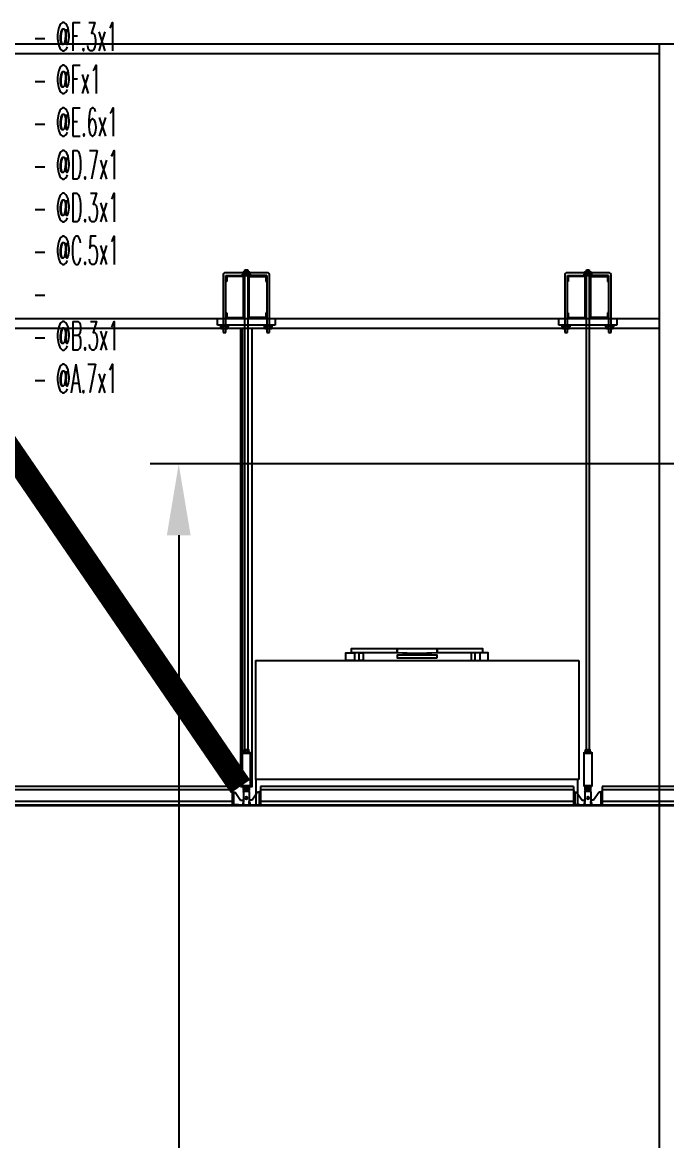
# Model space of a CAD drawing. Header units: millimetres. Extents: x -32710 to 654186, y -254124 to 420220.
# Drawn here: x 245013 to 247277, y 389875 to 393800 of the extents above; entities that cross this region are included whole.
import ezdxf
from ezdxf.enums import TextEntityAlignment as Align
from ezdxf.xclip import XClip

# ---------------------------------------------------------------- set-up
doc = ezdxf.new("R2010")
doc.units = ezdxf.units.MM
doc.header["$LTSCALE"] = 1000
doc.linetypes.add('YFSHI-02(E-LINE)$0$HIDDEN', pattern=[0.3, 0.2, -0.1])
for name, color, linetype in [('DSMK', 10, 'Continuous'), ('FFU', 145, 'Continuous'), ('M-TXT', 3, 'Continuous'), ('TPH12-SEC-@E$0$KABE1', 252, 'Continuous'), ('TPH12-SEC-@E$0$STEEL3', 252, 'Continuous'), ('YFSHI-02(E-LINE)$0$SH-LINE-10', 10, 'Continuous'), ('YFSHI-02(E-LINE)$0$SH-LINE-130', 130, 'Continuous'), ('YFSHI-02(E-LINE)$0$SH-LINE-82', 82, 'Continuous')]:
    doc.layers.add(name, color=color, linetype=linetype)
doc.styles.add('aa-txt', font='simplex.shx', dxfattribs={"width": 0.7, "bigfont": 'chineset.shx'})
doc.dimstyles.new('adim-1500', dxfattribs={"dimscale": 1000, "dimtxt": 0.375, "dimasz": 0.25, "dimexe": 0.1, "dimexo": 0.5, "dimgap": 0.15, "dimtad": 0, "dimdec": 4, "dimtxsty": 'aa-txt', "dimcen": 3.75, "dimclrd": 3, "dimclre": 3, "dimclrt": 256, "dimadec": 0, "dimazin": 0, "dimtfac": 1, "dimtdec": 4, "dimtmove": 0, "dimatfit": 3, "dimfxl": 0.1, "dimarcsym": 0})

# ---------------------------------------------------------------- blocks, each defined once
blk = doc.blocks.new('TPH12-SEC-@E')
at = {"layer": 'TPH12-SEC-@E$0$KABE1'}
blk.add_line((47000, 393725), (273000, 393725), dxfattribs=at)
at = {"layer": 'TPH12-SEC-@E$0$STEEL3'}
blk.add_line((247250, 393725), (247250, 385050), dxfattribs=at)
at = {"layer": 'TPH12-SEC-@E$0$STEEL3', "linetype": 'Continuous'}
for p, q in [((247250, 393689), (239550, 393689)), ((239550, 392761), (247250, 392761)), ((247250, 392725), (239550, 392725))]:
    blk.add_line(p, q, dxfattribs=at)
blk = doc.blocks.new('YFSHI-02(E-LINE)$0$CEILING-A')
for p, q in [((-110, 6.8), (-110, 0)), ((-110, 6.8), (0, 6.8)), ((-110, 5.57), (0, 5.57)), ((0, 6.8), (0, 0)), ((-110, 1.52), (0, 1.52)), ((-110, 0.28), (0, 0.28)), ((-110, 0), (0, 0))]:
    blk.add_line(p, q)
blk = doc.blocks.new('YFSHI-02(E-LINE)$0$1')
for p, q in [((0.45, 5.1), (0, 5.1)), ((0, 5.1), (0, 0)), ((0.45, 4.8), (0.45, 5.1)), ((0.45, 4.8), (1.05, 4.8)), ((0.45, 4.8), (0.45, 0.28)), ((1.05, 4.8), (3, 2.05)), ((3.95, 4.8), (3.95, 2.05)), ((4.25, 5.1), (5.75, 5.1)), ((6.05, 4.8), (6.05, 2.05)), ((8.95, 4.8), (7, 2.05)), ((9.55, 4.8), (8.95, 4.8)), ((9.55, 4.8), (9.55, 5.1)), ((9.55, 5.1), (10, 5.1)), ((9.55, 4.8), (9.55, 0.33)), ((10, 5.1), (10, 0)), ((9.4, 0.33), (0, 0.33)), ((0, 0.25), (5.68, 0.25)), ((0, 0), (10, 0)), ((2.2, 0), (5, 0)), ((3, 2.05), (3.95, 2.05)), ((3.95, 1.55), (3.75, 0.88)), ((3.75, 0.88), (3.95, 0.88)), ((3.75, 0.88), (3.75, 0.25)), ((3.95, 2.05), (3.95, 1.55)), ((3.95, 0.88), (3.95, 1.55)), ((3.95, 0.88), (3.95, 0.45)), ((10, 0.25), (4.32, 0.25)), ((7, 2.05), (6.05, 2.05)), ((6.05, 2.05), (6.05, 1.55)), ((6.05, 1.55), (6.25, 0.88)), ((6.05, 0.88), (6.05, 1.55)), ((6.25, 0.88), (6.05, 0.88)), ((6.05, 0.88), (6.05, 0.45)), ((6.25, 0.88), (6.25, 0.25)), ((7.8, 0.33), (10, 0.33))]:
    blk.add_line(p, q)
blk.add_lwpolyline([(4.3, 5.1), (4.3, 5.4, 0.414214), (4.2, 5.5), (3.96, 5.5, -0.414214), (3.94, 5.52), (3.94, 6.76, -0.414214), (3.98, 6.8), (4.46, 6.8, -0.414214), (4.5, 6.76), (4.5, 6.42, -0.414214), (4.48, 6.4), (4.18, 6.4, 0.414214), (4.16, 6.38), (4.16, 5.8, 0.414214), (4.26, 5.7), (5.74, 5.7, 0.414214), (5.84, 5.8), (5.84, 6.38, 0.414214), (5.82, 6.4), (5.52, 6.4, -0.414214), (5.5, 6.42), (5.5, 6.76, -0.414214), (5.54, 6.8), (6.02, 6.8, -0.414214), (6.06, 6.76), (6.06, 5.52, -0.414214), (6.04, 5.5), (5.8, 5.5, 0.414214), (5.7, 5.4), (5.7, 5.1)], format="xyb")
blk.add_lwpolyline([(4.52, 5.5, 0.414214), (4.42, 5.4), (4.42, 5.2, 0.414214), (4.52, 5.1), (5.48, 5.1, 0.414214), (5.58, 5.2), (5.58, 5.4, 0.414214), (5.48, 5.5)], format="xyb", close=True)
blk.add_circle((5, 2.8), 0.41)
for centre, radius, start, end in [((4.25, 4.8), 0.3, 90, 180), ((5.75, 4.8), 0.3, 0, 90), ((3.75, 0.45), 0.2, 270, 0), ((6.25, 0.45), 0.2, 180, 270)]:
    blk.add_arc(centre, radius, start, end)
blk = doc.blocks.new('YFSHI-02(E-LINE)')
at = {"layer": 'YFSHI-02(E-LINE)$0$SH-LINE-10'}
for p, q in [((245718.5, 392915.5), (245718.5, 392711.3)), ((245718.5, 392915.5), (245718.5, 392711.3)), ((245876.5, 392920.5), (245723.5, 392920.5)), ((245876.5, 392920.5), (245723.5, 392920.5)), ((245728, 392711.3), (245728, 392911)), ((245728, 392911), (245872, 392911)), ((245728, 392711.3), (245728, 392911)), ((245728, 392911), (245872, 392911)), ((245816.5, 392913.1), (245783.5, 392913.1)), ((245783.5, 392911), (245783.5, 392913.1)), ((245816.5, 392913.1), (245783.5, 392913.1)), ((245783.5, 392911), (245783.5, 392913.1)), ((245816.5, 392911), (245783.5, 392911)), ((245816.5, 392911), (245783.5, 392911)), ((245787.3, 392921.8), (245787.3, 392914.3)), ((245787.3, 392921.8), (245787.3, 392914.3)), ((245787.3, 392921.8), (245787.3, 392914.3)), ((245787.3, 392921.8), (245787.3, 392914.3)), ((245811.7, 392923), (245788.3, 392923)), ((245811.7, 392923), (245788.3, 392923)), ((245811.7, 392923), (245788.3, 392923)), ((245811.7, 392923), (245788.3, 392923)), ((245790.7, 392922.7), (245788.3, 392922.7)), ((245790.7, 392922.7), (245788.3, 392922.7)), ((245790.7, 392922.7), (245788.3, 392922.7)), ((245790.7, 392922.7), (245788.3, 392922.7)), ((245790.7, 392913.4), (245788.3, 392913.4)), ((245790.7, 392913.4), (245788.3, 392913.4)), ((245790.7, 392913.4), (245788.3, 392913.4)), ((245790.7, 392913.4), (245788.3, 392913.4)), ((245811.7, 392913.1), (245788.3, 392913.1)), ((245811.7, 392913.1), (245788.3, 392913.1)), ((245793.2, 392921.8), (245793.2, 392914.3)), ((245793.2, 392921.8), (245793.2, 392914.3)), ((245793.2, 392921.8), (245793.2, 392914.3)), ((245793.2, 392921.8), (245793.2, 392914.3)), ((245795.2, 391247), (245795.2, 392931)), ((245795.2, 392931), (245804.8, 392931)), ((245795.2, 391247), (245795.2, 392931)), ((245795.2, 392931), (245804.8, 392931)), ((245803.5, 392922.7), (245796.5, 392922.7)), ((245803.5, 392922.7), (245796.5, 392922.7)), ((245803.5, 392922.7), (245796.5, 392922.7)), ((245803.5, 392922.7), (245796.5, 392922.7)), ((245803.5, 392913.4), (245796.5, 392913.4)), ((245803.5, 392913.4), (245796.5, 392913.4)), ((245803.5, 392913.4), (245796.5, 392913.4)), ((245803.5, 392913.4), (245796.5, 392913.4)), ((245804.8, 392931), (245804.8, 391247)), ((245804.8, 392931), (245804.8, 391247)), ((245806.8, 392921.8), (245806.8, 392914.3)), ((245806.8, 392921.8), (245806.8, 392914.3)), ((245806.8, 392921.8), (245806.8, 392914.3)), ((245806.8, 392921.8), (245806.8, 392914.3)), ((245809.3, 392922.7), (245811.7, 392922.7)), ((245809.3, 392922.7), (245811.7, 392922.7)), ((245809.3, 392922.7), (245811.7, 392922.7)), ((245809.3, 392922.7), (245811.7, 392922.7)), ((245809.3, 392913.4), (245811.7, 392913.4)), ((245809.3, 392913.4), (245811.7, 392913.4)), ((245809.3, 392913.4), (245811.7, 392913.4)), ((245809.3, 392913.4), (245811.7, 392913.4)), ((245812.7, 392921.8), (245812.7, 392914.3)), ((245812.7, 392921.8), (245812.7, 392914.3)), ((245812.7, 392921.8), (245812.7, 392914.3)), ((245812.7, 392921.8), (245812.7, 392914.3)), ((245816.5, 392911), (245816.5, 392913.1)), ((245816.5, 392911), (245816.5, 392913.1)), ((245872, 392911), (245872, 392711.3)), ((245872, 392911), (245872, 392711.3)), ((245881.5, 392737.3), (245881.5, 392915.5)), ((245881.5, 392737.3), (245881.5, 392915.5)), ((246918.5, 392915.5), (246918.5, 392711.3)), ((247076.5, 392920.5), (246923.5, 392920.5)), ((246928, 392711.3), (246928, 392911)), ((246928, 392911), (247072, 392911)), ((247016.5, 392913.1), (246983.5, 392913.1)), ((246983.5, 392911), (246983.5, 392913.1)), ((247016.5, 392911), (246983.5, 392911)), ((246987.3, 392921.8), (246987.3, 392914.3)), ((246987.3, 392921.8), (246987.3, 392914.3)), ((247011.7, 392923), (246988.3, 392923)), ((247011.7, 392923), (246988.3, 392923)), ((246990.7, 392922.7), (246988.3, 392922.7)), ((246990.7, 392922.7), (246988.3, 392922.7)), ((246990.7, 392913.4), (246988.3, 392913.4)), ((246990.7, 392913.4), (246988.3, 392913.4)), ((247011.7, 392913.1), (246988.3, 392913.1)), ((246993.2, 392921.8), (246993.2, 392914.3)), ((246993.2, 392921.8), (246993.2, 392914.3)), ((246995.2, 391247), (246995.2, 392931)), ((246995.2, 392931), (247004.8, 392931)), ((247003.5, 392922.7), (246996.5, 392922.7)), ((247003.5, 392922.7), (246996.5, 392922.7)), ((247003.5, 392913.4), (246996.5, 392913.4)), ((247003.5, 392913.4), (246996.5, 392913.4)), ((247004.8, 392931), (247004.8, 391247)), ((247006.8, 392921.8), (247006.8, 392914.3)), ((247006.8, 392921.8), (247006.8, 392914.3)), ((247009.3, 392922.7), (247011.7, 392922.7)), ((247009.3, 392922.7), (247011.7, 392922.7)), ((247009.3, 392913.4), (247011.7, 392913.4)), ((247009.3, 392913.4), (247011.7, 392913.4)), ((247012.7, 392921.8), (247012.7, 392914.3)), ((247012.7, 392921.8), (247012.7, 392914.3)), ((247016.5, 392911), (247016.5, 392913.1)), ((247072, 392911), (247072, 392711.3)), ((247081.5, 392737.3), (247081.5, 392915.5)), ((245698.2, 392761), (245901.8, 392761)), ((245698.2, 392737.3), (245698.2, 392761)), ((245698.2, 392761), (245901.8, 392761)), ((245698.2, 392737.3), (245698.2, 392761)), ((245901.8, 392737.3), (245698.2, 392737.3)), ((245901.8, 392737.3), (245698.2, 392737.3)), ((245706.7, 392737.3), (245739.8, 392737.3)), ((245706.7, 392737.3), (245706.7, 392735.2)), ((245706.7, 392737.3), (245739.8, 392737.3)), ((245706.7, 392737.3), (245706.7, 392735.2)), ((245739.8, 392737.3), (245739.8, 392735.2)), ((245739.8, 392737.3), (245739.8, 392735.2)), ((245860.2, 392737.3), (245893.3, 392737.3)), ((245860.2, 392737.3), (245860.2, 392735.2)), ((245860.2, 392737.3), (245893.3, 392737.3)), ((245860.2, 392737.3), (245860.2, 392735.2)), ((245881.5, 392711.3), (245881.5, 392737.3)), ((245881.5, 392711.3), (245881.5, 392737.3)), ((245893.3, 392737.3), (245893.3, 392735.2)), ((245893.3, 392737.3), (245893.3, 392735.2)), ((245901.8, 392761), (245901.8, 392737.3)), ((245901.8, 392761), (245901.8, 392737.3)), ((246898.2, 392761), (247101.8, 392761)), ((246898.2, 392737.3), (246898.2, 392761)), ((247101.8, 392737.3), (246898.2, 392737.3)), ((246906.7, 392737.3), (246939.8, 392737.3)), ((246906.7, 392737.3), (246906.7, 392735.2)), ((246939.8, 392737.3), (246939.8, 392735.2)), ((247060.2, 392737.3), (247093.3, 392737.3)), ((247060.2, 392737.3), (247060.2, 392735.2)), ((247081.5, 392711.3), (247081.5, 392737.3)), ((247093.3, 392737.3), (247093.3, 392735.2)), ((247101.8, 392761), (247101.8, 392737.3)), ((245706.7, 392735.2), (245739.8, 392735.2)), ((245706.7, 392735.2), (245739.8, 392735.2)), ((245710.6, 392726.5), (245710.6, 392734)), ((245710.6, 392726.5), (245710.6, 392734)), ((245710.6, 392726.5), (245710.6, 392734)), ((245710.6, 392726.5), (245710.6, 392734)), ((245711.5, 392735.2), (245735, 392735.2)), ((245711.5, 392735.2), (245735, 392735.2)), ((245711.5, 392725.3), (245735, 392725.3)), ((245711.5, 392725.3), (245735, 392725.3)), ((245711.5, 392725.3), (245735, 392725.3)), ((245711.5, 392725.3), (245735, 392725.3)), ((245714, 392734.9), (245711.6, 392734.9)), ((245714, 392734.9), (245711.6, 392734.9)), ((245714, 392734.9), (245711.6, 392734.9)), ((245714, 392734.9), (245711.6, 392734.9)), ((245714, 392725.7), (245711.6, 392725.7)), ((245714, 392725.7), (245711.6, 392725.7)), ((245714, 392725.7), (245711.6, 392725.7)), ((245714, 392725.7), (245711.6, 392725.7)), ((245716.4, 392726.5), (245716.4, 392734)), ((245716.4, 392726.5), (245716.4, 392734)), ((245716.4, 392726.5), (245716.4, 392734)), ((245716.4, 392726.5), (245716.4, 392734)), ((245718.5, 392711.3), (245728, 392711.3)), ((245718.5, 392711.3), (245728, 392711.3)), ((245719.7, 392734.9), (245726.8, 392734.9)), ((245719.7, 392734.9), (245726.8, 392734.9)), ((245719.7, 392734.9), (245726.8, 392734.9)), ((245719.7, 392734.9), (245726.8, 392734.9)), ((245719.7, 392725.7), (245726.8, 392725.7)), ((245719.7, 392725.7), (245726.8, 392725.7)), ((245719.7, 392725.7), (245726.8, 392725.7)), ((245719.7, 392725.7), (245726.8, 392725.7)), ((245730, 392726.5), (245730, 392734)), ((245730, 392726.5), (245730, 392734)), ((245730, 392726.5), (245730, 392734)), ((245730, 392726.5), (245730, 392734)), ((245732.5, 392734.9), (245734.9, 392734.9)), ((245732.5, 392734.9), (245734.9, 392734.9)), ((245732.5, 392734.9), (245734.9, 392734.9)), ((245732.5, 392734.9), (245734.9, 392734.9)), ((245732.5, 392725.7), (245734.9, 392725.7)), ((245732.5, 392725.7), (245734.9, 392725.7)), ((245732.5, 392725.7), (245734.9, 392725.7)), ((245732.5, 392725.7), (245734.9, 392725.7)), ((245735.9, 392726.5), (245735.9, 392734)), ((245735.9, 392726.5), (245735.9, 392734)), ((245735.9, 392726.5), (245735.9, 392734)), ((245735.9, 392726.5), (245735.9, 392734)), ((245860.2, 392735.2), (245893.3, 392735.2)), ((245860.2, 392735.2), (245893.3, 392735.2)), ((245864.1, 392726.5), (245864.1, 392734)), ((245864.1, 392726.5), (245864.1, 392734)), ((245864.1, 392726.5), (245864.1, 392734)), ((245864.1, 392726.5), (245864.1, 392734)), ((245865, 392735.2), (245888.5, 392735.2)), ((245865, 392735.2), (245888.5, 392735.2)), ((245865, 392725.3), (245888.5, 392725.3)), ((245865, 392725.3), (245888.5, 392725.3)), ((245865, 392725.3), (245888.5, 392725.3)), ((245865, 392725.3), (245888.5, 392725.3)), ((245867.5, 392734.9), (245865.1, 392734.9)), ((245867.5, 392734.9), (245865.1, 392734.9)), ((245867.5, 392734.9), (245865.1, 392734.9)), ((245867.5, 392734.9), (245865.1, 392734.9)), ((245867.5, 392725.7), (245865.1, 392725.7)), ((245867.5, 392725.7), (245865.1, 392725.7)), ((245867.5, 392725.7), (245865.1, 392725.7)), ((245867.5, 392725.7), (245865.1, 392725.7)), ((245870, 392726.5), (245870, 392734)), ((245870, 392726.5), (245870, 392734)), ((245870, 392726.5), (245870, 392734)), ((245870, 392726.5), (245870, 392734)), ((245872, 392711.3), (245881.5, 392711.3)), ((245872, 392711.3), (245881.5, 392711.3)), ((245873.2, 392734.9), (245880.3, 392734.9)), ((245873.2, 392734.9), (245880.3, 392734.9)), ((245873.2, 392734.9), (245880.3, 392734.9)), ((245873.2, 392734.9), (245880.3, 392734.9)), ((245873.2, 392725.7), (245880.3, 392725.7)), ((245873.2, 392725.7), (245880.3, 392725.7)), ((245873.2, 392725.7), (245880.3, 392725.7)), ((245873.2, 392725.7), (245880.3, 392725.7)), ((245883.6, 392726.5), (245883.6, 392734)), ((245883.6, 392726.5), (245883.6, 392734)), ((245883.6, 392726.5), (245883.6, 392734)), ((245883.6, 392726.5), (245883.6, 392734)), ((245886, 392734.9), (245888.4, 392734.9)), ((245886, 392734.9), (245888.4, 392734.9)), ((245886, 392734.9), (245888.4, 392734.9)), ((245886, 392734.9), (245888.4, 392734.9)), ((245886, 392725.7), (245888.4, 392725.7)), ((245886, 392725.7), (245888.4, 392725.7)), ((245886, 392725.7), (245888.4, 392725.7)), ((245886, 392725.7), (245888.4, 392725.7)), ((245889.4, 392726.5), (245889.4, 392734)), ((245889.4, 392726.5), (245889.4, 392734)), ((245889.4, 392726.5), (245889.4, 392734)), ((245889.4, 392726.5), (245889.4, 392734)), ((246906.7, 392735.2), (246939.8, 392735.2)), ((246910.6, 392726.5), (246910.6, 392734)), ((246910.6, 392726.5), (246910.6, 392734)), ((246911.5, 392735.2), (246935, 392735.2)), ((246911.5, 392725.3), (246935, 392725.3)), ((246911.5, 392725.3), (246935, 392725.3)), ((246914, 392734.9), (246911.6, 392734.9)), ((246914, 392734.9), (246911.6, 392734.9)), ((246914, 392725.7), (246911.6, 392725.7)), ((246914, 392725.7), (246911.6, 392725.7)), ((246916.4, 392726.5), (246916.4, 392734)), ((246916.4, 392726.5), (246916.4, 392734)), ((246918.5, 392711.3), (246928, 392711.3)), ((246919.7, 392734.9), (246926.8, 392734.9)), ((246919.7, 392734.9), (246926.8, 392734.9)), ((246919.7, 392725.7), (246926.8, 392725.7)), ((246919.7, 392725.7), (246926.8, 392725.7)), ((246930, 392726.5), (246930, 392734)), ((246930, 392726.5), (246930, 392734)), ((246932.5, 392734.9), (246934.9, 392734.9)), ((246932.5, 392734.9), (246934.9, 392734.9)), ((246932.5, 392725.7), (246934.9, 392725.7)), ((246932.5, 392725.7), (246934.9, 392725.7)), ((246935.9, 392726.5), (246935.9, 392734)), ((246935.9, 392726.5), (246935.9, 392734)), ((247060.2, 392735.2), (247093.3, 392735.2)), ((247064.1, 392726.5), (247064.1, 392734)), ((247064.1, 392726.5), (247064.1, 392734)), ((247065, 392735.2), (247088.5, 392735.2)), ((247065, 392725.3), (247088.5, 392725.3)), ((247065, 392725.3), (247088.5, 392725.3)), ((247067.5, 392734.9), (247065.1, 392734.9)), ((247067.5, 392734.9), (247065.1, 392734.9)), ((247067.5, 392725.7), (247065.1, 392725.7)), ((247067.5, 392725.7), (247065.1, 392725.7)), ((247070, 392726.5), (247070, 392734)), ((247070, 392726.5), (247070, 392734)), ((247072, 392711.3), (247081.5, 392711.3)), ((247073.2, 392734.9), (247080.3, 392734.9)), ((247073.2, 392734.9), (247080.3, 392734.9)), ((247073.2, 392725.7), (247080.3, 392725.7)), ((247073.2, 392725.7), (247080.3, 392725.7)), ((247083.6, 392726.5), (247083.6, 392734)), ((247083.6, 392726.5), (247083.6, 392734)), ((247086, 392734.9), (247088.4, 392734.9)), ((247086, 392734.9), (247088.4, 392734.9)), ((247086, 392725.7), (247088.4, 392725.7)), ((247086, 392725.7), (247088.4, 392725.7)), ((247089.4, 392726.5), (247089.4, 392734)), ((247089.4, 392726.5), (247089.4, 392734)), ((245791.5, 391239.3), (245791.5, 391246.1)), ((245791.5, 391239.3), (245791.5, 391246.1)), ((245791.5, 391239.3), (245791.5, 391246.1)), ((245791.5, 391239.3), (245791.5, 391246.1)), ((245792.1, 391247), (245807.9, 391247)), ((245792.1, 391247), (245807.9, 391247)), ((245792.1, 391247), (245807.9, 391247)), ((245792.1, 391247), (245807.9, 391247)), ((245794.5, 391246.7), (245792.2, 391246.7)), ((245794.5, 391246.7), (245792.2, 391246.7)), ((245794.5, 391246.7), (245792.2, 391246.7)), ((245794.5, 391246.7), (245792.2, 391246.7)), ((245804.8, 391247), (245795.2, 391247)), ((245804.8, 391247), (245795.2, 391247)), ((245796.2, 391239.3), (245796.2, 391246.1)), ((245796.2, 391239.3), (245796.2, 391246.1)), ((245796.2, 391239.3), (245796.2, 391246.1)), ((245796.2, 391239.3), (245796.2, 391246.1)), ((245798.5, 391246.7), (245801.5, 391246.7)), ((245798.5, 391246.7), (245801.5, 391246.7)), ((245803.8, 391239.3), (245803.8, 391246.1)), ((245803.8, 391239.3), (245803.8, 391246.1)), ((245803.8, 391239.3), (245803.8, 391246.1)), ((245803.8, 391239.3), (245803.8, 391246.1)), ((245805.5, 391246.7), (245807.8, 391246.7)), ((245805.5, 391246.7), (245807.8, 391246.7)), ((245805.5, 391246.7), (245807.8, 391246.7)), ((245805.5, 391246.7), (245807.8, 391246.7)), ((245808.5, 391239.3), (245808.5, 391246.1)), ((245808.5, 391239.3), (245808.5, 391246.1)), ((245808.5, 391239.3), (245808.5, 391246.1)), ((245808.5, 391239.3), (245808.5, 391246.1)), ((246991.5, 391239.3), (246991.5, 391246.1)), ((246991.5, 391239.3), (246991.5, 391246.1)), ((246992.1, 391247), (247007.9, 391247)), ((246992.1, 391247), (247007.9, 391247)), ((246994.5, 391246.7), (246992.2, 391246.7)), ((246994.5, 391246.7), (246992.2, 391246.7)), ((247004.8, 391247), (246995.2, 391247)), ((246996.2, 391239.3), (246996.2, 391246.1)), ((246996.2, 391239.3), (246996.2, 391246.1)), ((246998.5, 391246.7), (247001.5, 391246.7)), ((247003.8, 391239.3), (247003.8, 391246.1)), ((247003.8, 391239.3), (247003.8, 391246.1)), ((247005.5, 391246.7), (247007.8, 391246.7)), ((247005.5, 391246.7), (247007.8, 391246.7)), ((247008.5, 391239.3), (247008.5, 391246.1)), ((247008.5, 391239.3), (247008.5, 391246.1)), ((245786.6, 391238.5), (245813.4, 391238.5)), ((245786.6, 391238.5), (245813.4, 391238.5)), ((245786.6, 391118), (245786.6, 391238.5)), ((245786.6, 391118), (245786.6, 391238.5)), ((245786.6, 391238.5), (245813.4, 391238.5)), ((245786.6, 391238.5), (245813.4, 391238.5)), ((245786.6, 391238.5), (245813.4, 391238.5)), ((245786.6, 391118), (245786.6, 391238.5)), ((245786.6, 391118), (245786.6, 391238.5)), ((245786.6, 391238.5), (245813.4, 391238.5)), ((245792.1, 391238.5), (245807.9, 391238.5)), ((245792.1, 391238.5), (245807.9, 391238.5)), ((245792.1, 391238.5), (245807.9, 391238.5)), ((245792.1, 391238.5), (245807.9, 391238.5)), ((245794.5, 391238.7), (245792.2, 391238.7)), ((245794.5, 391238.7), (245792.2, 391238.7)), ((245794.5, 391238.7), (245792.2, 391238.7)), ((245794.5, 391238.7), (245792.2, 391238.7)), ((245798.5, 391238.7), (245801.5, 391238.7)), ((245798.5, 391238.7), (245801.5, 391238.7)), ((245798.5, 391238.7), (245801.5, 391238.7)), ((245798.5, 391238.7), (245801.5, 391238.7)), ((245805.5, 391238.7), (245807.8, 391238.7)), ((245805.5, 391238.7), (245807.8, 391238.7)), ((245805.5, 391238.7), (245807.8, 391238.7)), ((245805.5, 391238.7), (245807.8, 391238.7)), ((245813.4, 391238.5), (245813.4, 391118)), ((245813.4, 391238.5), (245813.4, 391118)), ((245813.4, 391238.5), (245813.4, 391118)), ((245813.4, 391238.5), (245813.4, 391118)), ((246986.6, 391238.5), (247013.4, 391238.5)), ((246986.6, 391238.5), (247013.4, 391238.5)), ((246986.6, 391118), (246986.6, 391238.5)), ((246986.6, 391118), (246986.6, 391238.5)), ((246986.6, 391238.5), (247013.4, 391238.5)), ((246992.1, 391238.5), (247007.9, 391238.5)), ((246992.1, 391238.5), (247007.9, 391238.5)), ((246994.5, 391238.7), (246992.2, 391238.7)), ((246994.5, 391238.7), (246992.2, 391238.7)), ((246998.5, 391238.7), (247001.5, 391238.7)), ((246998.5, 391238.7), (247001.5, 391238.7)), ((247005.5, 391238.7), (247007.8, 391238.7)), ((247005.5, 391238.7), (247007.8, 391238.7)), ((247013.4, 391238.5), (247013.4, 391118)), ((247013.4, 391238.5), (247013.4, 391118)), ((245813.4, 391118), (245786.6, 391118)), ((245813.4, 391118), (245786.6, 391118)), ((245813.4, 391118), (245786.6, 391118)), ((245813.4, 391118), (245786.6, 391118)), ((245792.1, 391108.9), (245792.1, 391113.3)), ((245808.1, 391113.3), (245792.1, 391113.3)), ((245792.1, 391108.9), (245792.1, 391113.3)), ((245808.1, 391113.3), (245792.1, 391113.3)), ((245808.3, 391108.9), (245792.1, 391108.9)), ((245808.3, 391108.9), (245792.1, 391108.9)), ((245793.2, 391108.9), (245793.2, 391113.3)), ((245793.2, 391108.9), (245793.2, 391113.3)), ((245795.6, 391113.3), (245795.6, 391113.9)), ((245804.3, 391113.9), (245795.6, 391113.9)), ((245795.6, 391113.3), (245795.6, 391113.9)), ((245804.3, 391113.9), (245795.6, 391113.9)), ((245795.8, 391108.9), (245795.8, 391113.3)), ((245795.8, 391108.9), (245795.8, 391113.3)), ((245795.9, 391113.9), (245795.9, 391118)), ((245795.9, 391113.9), (245795.9, 391118)), ((245804.1, 391113.9), (245804.1, 391118)), ((245804.1, 391113.9), (245804.1, 391118)), ((245804.3, 391113.3), (245804.3, 391113.9)), ((245804.3, 391113.3), (245804.3, 391113.9)), ((245808.3, 391109), (245808.3, 391113.1)), ((245808.3, 391109), (245808.3, 391113.1)), ((247013.4, 391118), (246986.6, 391118)), ((247013.4, 391118), (246986.6, 391118)), ((246992.1, 391108.9), (246992.1, 391113.3)), ((247008.1, 391113.3), (246992.1, 391113.3)), ((247008.3, 391108.9), (246992.1, 391108.9)), ((246993.2, 391108.9), (246993.2, 391113.3)), ((246995.6, 391113.3), (246995.6, 391113.9)), ((247004.3, 391113.9), (246995.6, 391113.9)), ((246995.8, 391108.9), (246995.8, 391113.3)), ((246995.9, 391113.9), (246995.9, 391118)), ((247004.1, 391113.9), (247004.1, 391118)), ((247004.3, 391113.3), (247004.3, 391113.9)), ((247008.3, 391109), (247008.3, 391113.1))]:
    blk.add_line(p, q, dxfattribs=at)
for points in [[(245786.6, 391234.8), (245813.4, 391234.8)], [(245786.6, 391234.8), (245813.4, 391234.8)], [(245786.6, 391234.8), (245813.4, 391234.8)], [(245786.6, 391234.8), (245813.4, 391234.8)], [(246986.6, 391234.8), (247013.4, 391234.8)], [(246986.6, 391234.8), (247013.4, 391234.8)], [(245786.6, 391121.6), (245813.4, 391121.6)], [(245786.6, 391121.6), (245813.4, 391121.6)], [(245786.6, 391121.6), (245813.4, 391121.6)], [(245786.6, 391121.6), (245813.4, 391121.6)], [(246986.6, 391121.6), (247013.4, 391121.6)], [(246986.6, 391121.6), (247013.4, 391121.6)]]:
    blk.add_lwpolyline(points, dxfattribs=at)
for centre, radius, start, end in [((245723.5, 392915.5), 5, 90, 180), ((245723.5, 392915.5), 5, 90, 180), ((245789.3, 392921.2), 2.1, 120.5681, 163.207), ((245789.3, 392921.2), 2.1, 120.5681, 163.207), ((245789.3, 392921.2), 2.1, 120.5681, 163.207), ((245789.3, 392921.2), 2.1, 120.5681, 163.207), ((245789.1, 392920.8), 2.02, 111.8965, 149.5654), ((245789.1, 392920.8), 2.02, 111.8965, 149.5654), ((245789.1, 392920.8), 2.02, 111.8965, 149.5654), ((245789.1, 392920.8), 2.02, 111.8965, 149.5654), ((245789.1, 392915.3), 2.02, 210.4346, 248.1035), ((245789.1, 392915.3), 2.02, 210.4346, 248.1035), ((245789.3, 392914.9), 2.1, 196.793, 239.4319), ((245789.3, 392914.9), 2.1, 196.793, 239.4319), ((245789.1, 392915.3), 2.02, 210.4346, 248.1035), ((245789.1, 392915.3), 2.02, 210.4346, 248.1035), ((245789.3, 392914.9), 2.1, 196.793, 239.4319), ((245789.3, 392914.9), 2.1, 196.793, 239.4319), ((245789.3, 392914.6), 8.18, 61.7885, 80.1123), ((245789.3, 392914.6), 8.18, 61.7885, 80.1123), ((245789.3, 392914.6), 8.18, 61.7885, 80.1123), ((245789.3, 392914.6), 8.18, 61.7885, 80.1123), ((245789.3, 392921.5), 8.18, 279.8877, 298.2115), ((245789.3, 392921.5), 8.18, 279.8877, 298.2115), ((245789.3, 392921.5), 8.18, 279.8877, 298.2115), ((245789.3, 392921.5), 8.18, 279.8877, 298.2115), ((245797.2, 392913.2), 9.43, 94.1532, 114.8761), ((245797.2, 392913.2), 9.43, 94.1532, 114.8761), ((245797.2, 392913.2), 9.43, 94.1532, 114.8761), ((245797.2, 392913.2), 9.43, 94.1532, 114.8761), ((245797.2, 392922.8), 9.43, 245.1239, 265.8468), ((245797.2, 392922.8), 9.43, 245.1239, 265.8468), ((245797.2, 392922.8), 9.43, 245.1239, 265.8468), ((245797.2, 392922.8), 9.43, 245.1239, 265.8468), ((245802.8, 392913.2), 9.43, 65.1239, 85.8468), ((245802.8, 392913.2), 9.43, 65.1239, 85.8468), ((245802.8, 392913.2), 9.43, 65.1239, 85.8468), ((245802.8, 392913.2), 9.43, 65.1239, 85.8468), ((245802.8, 392922.8), 9.43, 274.1532, 294.8761), ((245802.8, 392922.8), 9.43, 274.1532, 294.8761), ((245802.8, 392922.8), 9.43, 274.1532, 294.8761), ((245802.8, 392922.8), 9.43, 274.1532, 294.8761), ((245810.7, 392914.6), 8.18, 99.8877, 118.2115), ((245810.7, 392914.6), 8.18, 99.8877, 118.2115), ((245810.7, 392914.6), 8.18, 99.8877, 118.2115), ((245810.7, 392914.6), 8.18, 99.8877, 118.2115), ((245810.7, 392921.5), 8.18, 241.7885, 260.1123), ((245810.7, 392921.5), 8.18, 241.7885, 260.1123), ((245810.7, 392921.5), 8.18, 241.7885, 260.1123), ((245810.7, 392921.5), 8.18, 241.7885, 260.1123), ((245810.7, 392921.2), 2.1, 16.793, 59.4319), ((245810.7, 392921.2), 2.1, 16.793, 59.4319), ((245810.7, 392921.2), 2.1, 16.793, 59.4319), ((245810.7, 392921.2), 2.1, 16.793, 59.4319), ((245810.9, 392920.8), 2.02, 30.4346, 68.1035), ((245810.9, 392920.8), 2.02, 30.4346, 68.1035), ((245810.9, 392920.8), 2.02, 30.4346, 68.1035), ((245810.9, 392920.8), 2.02, 30.4346, 68.1035), ((245810.7, 392914.9), 2.1, 300.5681, 343.207), ((245810.9, 392915.3), 2.02, 291.8965, 329.5654), ((245810.9, 392915.3), 2.02, 291.8965, 329.5654), ((245810.7, 392914.9), 2.1, 300.5681, 343.207), ((245810.7, 392914.9), 2.1, 300.5681, 343.207), ((245810.9, 392915.3), 2.02, 291.8965, 329.5654), ((245810.9, 392915.3), 2.02, 291.8965, 329.5654), ((245810.7, 392914.9), 2.1, 300.5681, 343.207), ((245876.5, 392915.5), 5, 0, 90), ((245876.5, 392915.5), 5, 0, 90), ((246923.5, 392915.5), 5, 90, 180), ((246989.3, 392921.2), 2.1, 120.5681, 163.207), ((246989.3, 392921.2), 2.1, 120.5681, 163.207), ((246989.1, 392920.8), 2.02, 111.8965, 149.5654), ((246989.1, 392920.8), 2.02, 111.8965, 149.5654), ((246989.1, 392915.3), 2.02, 210.4346, 248.1035), ((246989.1, 392915.3), 2.02, 210.4346, 248.1035), ((246989.3, 392914.9), 2.1, 196.793, 239.4319), ((246989.3, 392914.9), 2.1, 196.793, 239.4319), ((246989.3, 392914.6), 8.18, 61.7885, 80.1123), ((246989.3, 392914.6), 8.18, 61.7885, 80.1123), ((246989.3, 392921.5), 8.18, 279.8877, 298.2115), ((246989.3, 392921.5), 8.18, 279.8877, 298.2115), ((246997.2, 392913.2), 9.43, 94.1532, 114.8761), ((246997.2, 392913.2), 9.43, 94.1532, 114.8761), ((246997.2, 392922.8), 9.43, 245.1239, 265.8468), ((246997.2, 392922.8), 9.43, 245.1239, 265.8468), ((247002.8, 392913.2), 9.43, 65.1239, 85.8468), ((247002.8, 392913.2), 9.43, 65.1239, 85.8468), ((247002.8, 392922.8), 9.43, 274.1532, 294.8761), ((247002.8, 392922.8), 9.43, 274.1532, 294.8761), ((247010.7, 392914.6), 8.18, 99.8877, 118.2115), ((247010.7, 392914.6), 8.18, 99.8877, 118.2115), ((247010.7, 392921.5), 8.18, 241.7885, 260.1123), ((247010.7, 392921.5), 8.18, 241.7885, 260.1123), ((247010.7, 392921.2), 2.1, 16.793, 59.4319), ((247010.7, 392921.2), 2.1, 16.793, 59.4319), ((247010.9, 392920.8), 2.02, 30.4346, 68.1035), ((247010.9, 392920.8), 2.02, 30.4346, 68.1035), ((247010.7, 392914.9), 2.1, 300.5681, 343.207), ((247010.9, 392915.3), 2.02, 291.8965, 329.5654), ((247010.9, 392915.3), 2.02, 291.8965, 329.5654), ((247010.7, 392914.9), 2.1, 300.5681, 343.207), ((247076.5, 392915.5), 5, 0, 90), ((245712.6, 392733.4), 2.1, 120.5681, 163.207), ((245712.6, 392733.4), 2.1, 120.5681, 163.207), ((245712.6, 392733.4), 2.1, 120.5681, 163.207), ((245712.6, 392733.4), 2.1, 120.5681, 163.207), ((245712.3, 392733), 2.02, 111.8965, 149.5654), ((245712.3, 392733), 2.02, 111.8965, 149.5654), ((245712.3, 392733), 2.02, 111.8965, 149.5654), ((245712.3, 392733), 2.02, 111.8965, 149.5654), ((245712.3, 392727.5), 2.02, 210.4346, 248.1035), ((245712.6, 392727.1), 2.1, 196.793, 239.4319), ((245712.6, 392727.1), 2.1, 196.793, 239.4319), ((245712.3, 392727.5), 2.02, 210.4346, 248.1035), ((245712.3, 392727.5), 2.02, 210.4346, 248.1035), ((245712.6, 392727.1), 2.1, 196.793, 239.4319), ((245712.6, 392727.1), 2.1, 196.793, 239.4319), ((245712.3, 392727.5), 2.02, 210.4346, 248.1035), ((245712.6, 392726.8), 8.18, 61.7885, 80.1123), ((245712.6, 392726.8), 8.18, 61.7885, 80.1123), ((245712.6, 392726.8), 8.18, 61.7885, 80.1123), ((245712.6, 392726.8), 8.18, 61.7885, 80.1123), ((245712.6, 392733.7), 8.18, 279.8877, 298.2115), ((245712.6, 392733.7), 8.18, 279.8877, 298.2115), ((245712.6, 392733.7), 8.18, 279.8877, 298.2115), ((245712.6, 392733.7), 8.18, 279.8877, 298.2115), ((245720.4, 392725.5), 9.43, 94.1532, 114.8761), ((245720.4, 392725.5), 9.43, 94.1532, 114.8761), ((245720.4, 392725.5), 9.43, 94.1532, 114.8761), ((245720.4, 392725.5), 9.43, 94.1532, 114.8761), ((245720.4, 392735.1), 9.43, 245.1239, 265.8468), ((245720.4, 392735.1), 9.43, 245.1239, 265.8468), ((245720.4, 392735.1), 9.43, 245.1239, 265.8468), ((245720.4, 392735.1), 9.43, 245.1239, 265.8468), ((245726.1, 392725.5), 9.43, 65.1239, 85.8468), ((245726.1, 392725.5), 9.43, 65.1239, 85.8468), ((245726.1, 392725.5), 9.43, 65.1239, 85.8468), ((245726.1, 392725.5), 9.43, 65.1239, 85.8468), ((245726.1, 392735.1), 9.43, 274.1532, 294.8761), ((245726.1, 392735.1), 9.43, 274.1532, 294.8761), ((245726.1, 392735.1), 9.43, 274.1532, 294.8761), ((245726.1, 392735.1), 9.43, 274.1532, 294.8761), ((245733.9, 392726.8), 8.18, 99.8877, 118.2115), ((245733.9, 392726.8), 8.18, 99.8877, 118.2115), ((245733.9, 392726.8), 8.18, 99.8877, 118.2115), ((245733.9, 392726.8), 8.18, 99.8877, 118.2115), ((245733.9, 392733.7), 8.18, 241.7885, 260.1123), ((245733.9, 392733.7), 8.18, 241.7885, 260.1123), ((245733.9, 392733.7), 8.18, 241.7885, 260.1123), ((245733.9, 392733.7), 8.18, 241.7885, 260.1123), ((245734.2, 392733), 2.02, 30.4346, 68.1035), ((245734.2, 392733), 2.02, 30.4346, 68.1035), ((245734.2, 392733), 2.02, 30.4346, 68.1035), ((245734.2, 392733), 2.02, 30.4346, 68.1035), ((245734.2, 392727.5), 2.02, 291.8965, 329.5654), ((245734.2, 392727.5), 2.02, 291.8965, 329.5654), ((245734.2, 392727.5), 2.02, 291.8965, 329.5654), ((245734.2, 392727.5), 2.02, 291.8965, 329.5654), ((245733.9, 392733.4), 2.1, 16.793, 59.4319), ((245733.9, 392733.4), 2.1, 16.793, 59.4319), ((245733.9, 392733.4), 2.1, 16.793, 59.4319), ((245733.9, 392733.4), 2.1, 16.793, 59.4319), ((245733.9, 392727.1), 2.1, 300.5681, 343.207), ((245733.9, 392727.1), 2.1, 300.5681, 343.207), ((245733.9, 392727.1), 2.1, 300.5681, 343.207), ((245733.9, 392727.1), 2.1, 300.5681, 343.207), ((245866.1, 392733.4), 2.1, 120.5681, 163.207), ((245866.1, 392733.4), 2.1, 120.5681, 163.207), ((245866.1, 392733.4), 2.1, 120.5681, 163.207), ((245866.1, 392733.4), 2.1, 120.5681, 163.207), ((245865.8, 392733), 2.02, 111.8965, 149.5654), ((245865.8, 392733), 2.02, 111.8965, 149.5654), ((245865.8, 392733), 2.02, 111.8965, 149.5654), ((245865.8, 392733), 2.02, 111.8965, 149.5654), ((245865.8, 392727.5), 2.02, 210.4346, 248.1035), ((245866.1, 392727.1), 2.1, 196.793, 239.4319), ((245866.1, 392727.1), 2.1, 196.793, 239.4319), ((245865.8, 392727.5), 2.02, 210.4346, 248.1035), ((245865.8, 392727.5), 2.02, 210.4346, 248.1035), ((245866.1, 392727.1), 2.1, 196.793, 239.4319), ((245866.1, 392727.1), 2.1, 196.793, 239.4319), ((245865.8, 392727.5), 2.02, 210.4346, 248.1035), ((245866.1, 392726.8), 8.18, 61.7885, 80.1123), ((245866.1, 392726.8), 8.18, 61.7885, 80.1123), ((245866.1, 392726.8), 8.18, 61.7885, 80.1123), ((245866.1, 392726.8), 8.18, 61.7885, 80.1123), ((245866.1, 392733.7), 8.18, 279.8877, 298.2115), ((245866.1, 392733.7), 8.18, 279.8877, 298.2115), ((245866.1, 392733.7), 8.18, 279.8877, 298.2115), ((245866.1, 392733.7), 8.18, 279.8877, 298.2115), ((245873.9, 392725.5), 9.43, 94.1532, 114.8761), ((245873.9, 392725.5), 9.43, 94.1532, 114.8761), ((245873.9, 392725.5), 9.43, 94.1532, 114.8761), ((245873.9, 392725.5), 9.43, 94.1532, 114.8761), ((245873.9, 392735.1), 9.43, 245.1239, 265.8468), ((245873.9, 392735.1), 9.43, 245.1239, 265.8468), ((245873.9, 392735.1), 9.43, 245.1239, 265.8468), ((245873.9, 392735.1), 9.43, 245.1239, 265.8468), ((245879.6, 392725.5), 9.43, 65.1239, 85.8468), ((245879.6, 392725.5), 9.43, 65.1239, 85.8468), ((245879.6, 392725.5), 9.43, 65.1239, 85.8468), ((245879.6, 392725.5), 9.43, 65.1239, 85.8468), ((245879.6, 392735.1), 9.43, 274.1532, 294.8761), ((245879.6, 392735.1), 9.43, 274.1532, 294.8761), ((245879.6, 392735.1), 9.43, 274.1532, 294.8761), ((245879.6, 392735.1), 9.43, 274.1532, 294.8761), ((245887.4, 392726.8), 8.18, 99.8877, 118.2115), ((245887.4, 392726.8), 8.18, 99.8877, 118.2115), ((245887.4, 392726.8), 8.18, 99.8877, 118.2115), ((245887.4, 392726.8), 8.18, 99.8877, 118.2115), ((245887.4, 392733.7), 8.18, 241.7885, 260.1123), ((245887.4, 392733.7), 8.18, 241.7885, 260.1123), ((245887.4, 392733.7), 8.18, 241.7885, 260.1123), ((245887.4, 392733.7), 8.18, 241.7885, 260.1123), ((245887.7, 392733), 2.02, 30.4346, 68.1035), ((245887.7, 392733), 2.02, 30.4346, 68.1035), ((245887.7, 392733), 2.02, 30.4346, 68.1035), ((245887.7, 392733), 2.02, 30.4346, 68.1035), ((245887.7, 392727.5), 2.02, 291.8965, 329.5654), ((245887.7, 392727.5), 2.02, 291.8965, 329.5654), ((245887.7, 392727.5), 2.02, 291.8965, 329.5654), ((245887.7, 392727.5), 2.02, 291.8965, 329.5654), ((245887.4, 392733.4), 2.1, 16.793, 59.4319), ((245887.4, 392733.4), 2.1, 16.793, 59.4319), ((245887.4, 392733.4), 2.1, 16.793, 59.4319), ((245887.4, 392733.4), 2.1, 16.793, 59.4319), ((245887.4, 392727.1), 2.1, 300.5681, 343.207), ((245887.4, 392727.1), 2.1, 300.5681, 343.207), ((245887.4, 392727.1), 2.1, 300.5681, 343.207), ((245887.4, 392727.1), 2.1, 300.5681, 343.207), ((246912.6, 392733.4), 2.1, 120.5681, 163.207), ((246912.6, 392733.4), 2.1, 120.5681, 163.207), ((246912.3, 392733), 2.02, 111.8965, 149.5654), ((246912.3, 392733), 2.02, 111.8965, 149.5654), ((246912.3, 392727.5), 2.02, 210.4346, 248.1035), ((246912.6, 392727.1), 2.1, 196.793, 239.4319), ((246912.6, 392727.1), 2.1, 196.793, 239.4319), ((246912.3, 392727.5), 2.02, 210.4346, 248.1035), ((246912.6, 392726.8), 8.18, 61.7885, 80.1123), ((246912.6, 392726.8), 8.18, 61.7885, 80.1123), ((246912.6, 392733.7), 8.18, 279.8877, 298.2115), ((246912.6, 392733.7), 8.18, 279.8877, 298.2115), ((246920.4, 392725.5), 9.43, 94.1532, 114.8761), ((246920.4, 392725.5), 9.43, 94.1532, 114.8761), ((246920.4, 392735.1), 9.43, 245.1239, 265.8468), ((246920.4, 392735.1), 9.43, 245.1239, 265.8468), ((246926.1, 392725.5), 9.43, 65.1239, 85.8468), ((246926.1, 392725.5), 9.43, 65.1239, 85.8468), ((246926.1, 392735.1), 9.43, 274.1532, 294.8761), ((246926.1, 392735.1), 9.43, 274.1532, 294.8761), ((246933.9, 392726.8), 8.18, 99.8877, 118.2115), ((246933.9, 392726.8), 8.18, 99.8877, 118.2115), ((246933.9, 392733.7), 8.18, 241.7885, 260.1123), ((246933.9, 392733.7), 8.18, 241.7885, 260.1123), ((246934.2, 392733), 2.02, 30.4346, 68.1035), ((246934.2, 392733), 2.02, 30.4346, 68.1035), ((246934.2, 392727.5), 2.02, 291.8965, 329.5654), ((246934.2, 392727.5), 2.02, 291.8965, 329.5654), ((246933.9, 392733.4), 2.1, 16.793, 59.4319), ((246933.9, 392733.4), 2.1, 16.793, 59.4319), ((246933.9, 392727.1), 2.1, 300.5681, 343.207), ((246933.9, 392727.1), 2.1, 300.5681, 343.207), ((247066.1, 392733.4), 2.1, 120.5681, 163.207), ((247066.1, 392733.4), 2.1, 120.5681, 163.207), ((247065.8, 392733), 2.02, 111.8965, 149.5654), ((247065.8, 392733), 2.02, 111.8965, 149.5654), ((247065.8, 392727.5), 2.02, 210.4346, 248.1035), ((247066.1, 392727.1), 2.1, 196.793, 239.4319), ((247066.1, 392727.1), 2.1, 196.793, 239.4319), ((247065.8, 392727.5), 2.02, 210.4346, 248.1035), ((247066.1, 392726.8), 8.18, 61.7885, 80.1123), ((247066.1, 392726.8), 8.18, 61.7885, 80.1123), ((247066.1, 392733.7), 8.18, 279.8877, 298.2115), ((247066.1, 392733.7), 8.18, 279.8877, 298.2115), ((247073.9, 392725.5), 9.43, 94.1532, 114.8761), ((247073.9, 392725.5), 9.43, 94.1532, 114.8761), ((247073.9, 392735.1), 9.43, 245.1239, 265.8468), ((247073.9, 392735.1), 9.43, 245.1239, 265.8468), ((247079.6, 392725.5), 9.43, 65.1239, 85.8468), ((247079.6, 392725.5), 9.43, 65.1239, 85.8468), ((247079.6, 392735.1), 9.43, 274.1532, 294.8761), ((247079.6, 392735.1), 9.43, 274.1532, 294.8761), ((247087.4, 392726.8), 8.18, 99.8877, 118.2115), ((247087.4, 392726.8), 8.18, 99.8877, 118.2115), ((247087.4, 392733.7), 8.18, 241.7885, 260.1123), ((247087.4, 392733.7), 8.18, 241.7885, 260.1123), ((247087.7, 392733), 2.02, 30.4346, 68.1035), ((247087.7, 392733), 2.02, 30.4346, 68.1035), ((247087.7, 392727.5), 2.02, 291.8965, 329.5654), ((247087.7, 392727.5), 2.02, 291.8965, 329.5654), ((247087.4, 392733.4), 2.1, 16.793, 59.4319), ((247087.4, 392733.4), 2.1, 16.793, 59.4319), ((247087.4, 392727.1), 2.1, 300.5681, 343.207), ((247087.4, 392727.1), 2.1, 300.5681, 343.207), ((245792.9, 391245.7), 1.46, 120.5681, 163.207), ((245792.9, 391245.7), 1.46, 120.5681, 163.207), ((245792.9, 391245.7), 1.46, 120.5681, 163.207), ((245792.9, 391245.7), 1.46, 120.5681, 163.207), ((245792.7, 391245.4), 1.4, 111.8965, 149.5654), ((245792.7, 391245.4), 1.4, 111.8965, 149.5654), ((245792.7, 391245.4), 1.4, 111.8965, 149.5654), ((245792.7, 391245.4), 1.4, 111.8965, 149.5654), ((245793.6, 391241.1), 5.67, 61.7885, 80.1123), ((245793.6, 391241.1), 5.67, 61.7885, 80.1123), ((245793.6, 391241.1), 5.67, 61.7885, 80.1123), ((245793.6, 391241.1), 5.67, 61.7885, 80.1123), ((245799, 391240.2), 6.54, 94.1532, 114.8761), ((245799, 391240.2), 6.54, 94.1532, 114.8761), ((245799, 391240.2), 6.54, 94.1532, 114.8761), ((245799, 391240.2), 6.54, 94.1532, 114.8761), ((245801, 391240.2), 6.54, 65.1239, 85.8468), ((245801, 391240.2), 6.54, 65.1239, 85.8468), ((245801, 391240.2), 6.54, 65.1239, 85.8468), ((245801, 391240.2), 6.54, 65.1239, 85.8468), ((245806.4, 391241.1), 5.67, 99.8877, 118.2115), ((245806.4, 391241.1), 5.67, 99.8877, 118.2115), ((245806.4, 391241.1), 5.67, 99.8877, 118.2115), ((245806.4, 391241.1), 5.67, 99.8877, 118.2115), ((245807.3, 391245.4), 1.4, 30.4346, 68.1035), ((245807.3, 391245.4), 1.4, 30.4346, 68.1035), ((245807.3, 391245.4), 1.4, 30.4346, 68.1035), ((245807.3, 391245.4), 1.4, 30.4346, 68.1035), ((245807.1, 391245.7), 1.46, 16.793, 59.4319), ((245807.1, 391245.7), 1.46, 16.793, 59.4319), ((245807.1, 391245.7), 1.46, 16.793, 59.4319), ((245807.1, 391245.7), 1.46, 16.793, 59.4319), ((246992.9, 391245.7), 1.46, 120.5681, 163.207), ((246992.9, 391245.7), 1.46, 120.5681, 163.207), ((246992.7, 391245.4), 1.4, 111.8965, 149.5654), ((246992.7, 391245.4), 1.4, 111.8965, 149.5654), ((246993.6, 391241.1), 5.67, 61.7885, 80.1123), ((246993.6, 391241.1), 5.67, 61.7885, 80.1123), ((246999, 391240.2), 6.54, 94.1532, 114.8761), ((246999, 391240.2), 6.54, 94.1532, 114.8761), ((247001, 391240.2), 6.54, 65.1239, 85.8468), ((247001, 391240.2), 6.54, 65.1239, 85.8468), ((247006.4, 391241.1), 5.67, 99.8877, 118.2115), ((247006.4, 391241.1), 5.67, 99.8877, 118.2115), ((247007.3, 391245.4), 1.4, 30.4346, 68.1035), ((247007.3, 391245.4), 1.4, 30.4346, 68.1035), ((247007.1, 391245.7), 1.46, 16.793, 59.4319), ((247007.1, 391245.7), 1.46, 16.793, 59.4319), ((245792.9, 391239.7), 1.46, 196.793, 239.4319), ((245792.7, 391240), 1.4, 210.4346, 248.1035), ((245792.7, 391240), 1.4, 210.4346, 248.1035), ((245792.9, 391239.7), 1.46, 196.793, 239.4319), ((245792.9, 391239.7), 1.46, 196.793, 239.4319), ((245792.7, 391240), 1.4, 210.4346, 248.1035), ((245792.7, 391240), 1.4, 210.4346, 248.1035), ((245792.9, 391239.7), 1.46, 196.793, 239.4319), ((245793.6, 391244.3), 5.67, 279.8877, 298.2115), ((245793.6, 391244.3), 5.67, 279.8877, 298.2115), ((245793.6, 391244.3), 5.67, 279.8877, 298.2115), ((245793.6, 391244.3), 5.67, 279.8877, 298.2115), ((245799, 391245.2), 6.54, 245.1239, 265.8468), ((245799, 391245.2), 6.54, 245.1239, 265.8468), ((245799, 391245.2), 6.54, 245.1239, 265.8468), ((245799, 391245.2), 6.54, 245.1239, 265.8468), ((245801, 391245.2), 6.54, 274.1532, 294.8761), ((245801, 391245.2), 6.54, 274.1532, 294.8761), ((245801, 391245.2), 6.54, 274.1532, 294.8761), ((245801, 391245.2), 6.54, 274.1532, 294.8761), ((245806.4, 391244.3), 5.67, 241.7885, 260.1123), ((245806.4, 391244.3), 5.67, 241.7885, 260.1123), ((245806.4, 391244.3), 5.67, 241.7885, 260.1123), ((245806.4, 391244.3), 5.67, 241.7885, 260.1123), ((245807.3, 391240), 1.4, 291.8965, 329.5654), ((245807.3, 391240), 1.4, 291.8965, 329.5654), ((245807.3, 391240), 1.4, 291.8965, 329.5654), ((245807.3, 391240), 1.4, 291.8965, 329.5654), ((245807.1, 391239.7), 1.46, 300.5681, 343.207), ((245807.1, 391239.7), 1.46, 300.5681, 343.207), ((245807.1, 391239.7), 1.46, 300.5681, 343.207), ((245807.1, 391239.7), 1.46, 300.5681, 343.207), ((246992.9, 391239.7), 1.46, 196.793, 239.4319), ((246992.7, 391240), 1.4, 210.4346, 248.1035), ((246992.7, 391240), 1.4, 210.4346, 248.1035), ((246992.9, 391239.7), 1.46, 196.793, 239.4319), ((246993.6, 391244.3), 5.67, 279.8877, 298.2115), ((246993.6, 391244.3), 5.67, 279.8877, 298.2115), ((246999, 391245.2), 6.54, 245.1239, 265.8468), ((246999, 391245.2), 6.54, 245.1239, 265.8468), ((247001, 391245.2), 6.54, 274.1532, 294.8761), ((247001, 391245.2), 6.54, 274.1532, 294.8761), ((247006.4, 391244.3), 5.67, 241.7885, 260.1123), ((247006.4, 391244.3), 5.67, 241.7885, 260.1123), ((247007.3, 391240), 1.4, 291.8965, 329.5654), ((247007.3, 391240), 1.4, 291.8965, 329.5654), ((247007.1, 391239.7), 1.46, 300.5681, 343.207), ((247007.1, 391239.7), 1.46, 300.5681, 343.207), ((245797.4, 391111.1), 5.76, 157.8828, 180.1952), ((245797.4, 391111.1), 5.76, 157.8828, 180.1952), ((245797.4, 391111.1), 5.76, 179.8048, 202.1172), ((245797.4, 391111.1), 5.76, 179.8048, 202.1172), ((245805.9, 391111.2), 2.29, 356.5141, 63.2222), ((245805.9, 391111.2), 2.29, 356.5141, 63.2222), ((245805.9, 391111.2), 2.29, 356.5141, 63.2222), ((245805.9, 391111.2), 2.29, 356.5141, 63.2222), ((245805.9, 391111), 2.29, 296.7778, 3.4859), ((245805.9, 391111), 2.29, 296.7778, 3.4859), ((245808.1, 391113.1), 0.2, 0, 90), ((245808.1, 391113.1), 0.2, 0, 90), ((245808.3, 391109), 0.0625, 270, 0), ((245808.3, 391109), 0.0625, 270, 0), ((246997.4, 391111.1), 5.76, 157.8828, 180.1952), ((246997.4, 391111.1), 5.76, 179.8048, 202.1172), ((247005.9, 391111.2), 2.29, 356.5141, 63.2222), ((247005.9, 391111.2), 2.29, 356.5141, 63.2222), ((247005.9, 391111), 2.29, 296.7778, 3.4859), ((247008.1, 391113.1), 0.2, 0, 90), ((247008.3, 391109), 0.0625, 270, 0)]:
    blk.add_arc(centre, radius, start, end, dxfattribs=at)
at = {"layer": 'YFSHI-02(E-LINE)$0$SH-LINE-130'}
for p, q in [((245728, 392891), (245728, 392911)), ((245728, 392911), (245793, 392911)), ((245728, 392891), (245728, 392911)), ((245728, 392911), (245793, 392911)), ((245790, 392908), (245731, 392908)), ((245731, 392908), (245731, 392891)), ((245790, 392908), (245731, 392908)), ((245731, 392908), (245731, 392891)), ((245790, 392764), (245790, 392908)), ((245790, 392764), (245790, 392908)), ((245793, 392911), (245793, 392761)), ((245793, 392911), (245793, 392761)), ((245872, 392911), (245807, 392911)), ((245807, 392911), (245807, 392761)), ((245872, 392911), (245807, 392911)), ((245807, 392911), (245807, 392761)), ((245810, 392764), (245810, 392908)), ((245810, 392908), (245869, 392908)), ((245810, 392764), (245810, 392908)), ((245810, 392908), (245869, 392908)), ((245869, 392908), (245869, 392891)), ((245869, 392908), (245869, 392891)), ((245872, 392891), (245872, 392911)), ((245872, 392891), (245872, 392911)), ((246928, 392891), (246928, 392911)), ((246928, 392911), (246993, 392911)), ((246990, 392908), (246931, 392908)), ((246931, 392908), (246931, 392891)), ((246990, 392764), (246990, 392908)), ((246993, 392911), (246993, 392761)), ((247072, 392911), (247007, 392911)), ((247007, 392911), (247007, 392761)), ((247010, 392764), (247010, 392908)), ((247010, 392908), (247069, 392908)), ((247069, 392908), (247069, 392891)), ((247072, 392891), (247072, 392911)), ((245731, 392891), (245728, 392891)), ((245731, 392891), (245728, 392891)), ((245869, 392891), (245872, 392891)), ((245869, 392891), (245872, 392891)), ((246931, 392891), (246928, 392891)), ((247069, 392891), (247072, 392891)), ((245728, 392761), (245728, 392781)), ((245728, 392781), (245731, 392781)), ((245728, 392761), (245728, 392781)), ((245728, 392781), (245731, 392781)), ((245731, 392781), (245731, 392764)), ((245731, 392781), (245731, 392764)), ((245872, 392781), (245869, 392781)), ((245869, 392781), (245869, 392764)), ((245872, 392781), (245869, 392781)), ((245869, 392781), (245869, 392764)), ((245872, 392761), (245872, 392781)), ((245872, 392761), (245872, 392781)), ((246928, 392761), (246928, 392781)), ((246928, 392781), (246931, 392781)), ((246931, 392781), (246931, 392764)), ((247072, 392781), (247069, 392781)), ((247069, 392781), (247069, 392764)), ((247072, 392761), (247072, 392781)), ((245793, 392761), (245728, 392761)), ((245793, 392761), (245728, 392761)), ((245731, 392764), (245790, 392764)), ((245731, 392764), (245790, 392764)), ((245807, 392761), (245872, 392761)), ((245807, 392761), (245872, 392761)), ((245869, 392764), (245810, 392764)), ((245869, 392764), (245810, 392764)), ((246993, 392761), (246928, 392761)), ((246931, 392764), (246990, 392764)), ((247007, 392761), (247072, 392761)), ((247069, 392764), (247010, 392764))]:
    blk.add_line(p, q, dxfattribs=at)
at = {"layer": 'YFSHI-02(E-LINE)$0$SH-LINE-130', "linetype": 'YFSHI-02(E-LINE)$0$HIDDEN', "ltscale": 100}
blk.add_line((245786.4, 391118), (245786.4, 392725), dxfattribs=at)
at = {"layer": 'YFSHI-02(E-LINE)$0$SH-LINE-130', "const_width": 82.6}
blk.add_lwpolyline([(245779.3, 391118), (244679.4, 392725)], dxfattribs=at)
at = {"layer": 'YFSHI-02(E-LINE)$0$SH-LINE-130'}
blk.add_lwpolyline([(245779.3, 391118), (245820.6, 391118), (245820.6, 392725), (245779.3, 392725), (245779.3, 391118)], dxfattribs=at)
at = {"layer": 'YFSHI-02(E-LINE)$0$SH-LINE-82', "xscale": -10, "yscale": 10, "zscale": 10}
for name, p in [('YFSHI-02(E-LINE)$0$CEILING-A', (244650, 391050)), ('YFSHI-02(E-LINE)$0$CEILING-A', (244650, 391050)), ('YFSHI-02(E-LINE)$0$1', (245850, 391050)), ('YFSHI-02(E-LINE)$0$1', (245850, 391050)), ('YFSHI-02(E-LINE)$0$CEILING-A', (245850, 391050)), ('YFSHI-02(E-LINE)$0$CEILING-A', (245850, 391050)), ('YFSHI-02(E-LINE)$0$1', (247050, 391050)), ('YFSHI-02(E-LINE)$0$CEILING-A', (247050, 391050))]:
    blk.add_blockref(name, p, dxfattribs=at)
blk = doc.blocks.new('FFU-120x120x55')
for p, q in [((-56.8, 50.8), (-56.8, 9)), ((56.8, 50.8), (-56.8, 50.8)), ((56.8, 50.8), (56.8, 9)), ((-56.8, 9), (56.8, 9)), ((-56.5, 0), (-56.5, 9)), ((56.5, 0), (56.5, 9)), ((-56.5, 0), (56.5, 0))]:
    blk.add_line(p, q)
for points in [[(-7, 54.87, 0.414214), (-7.13, 55), (-23, 55), (-23, 53.5), (-7.13, 53.5, 0.414214), (-7, 53.63)], [(6.87, 53.49, 0.396463), (7, 53.63), (7, 54.87, 0.414214), (6.87, 55), (-6.87, 55, 0.414214), (-7, 54.87), (-7, 53.63, 0.396539), (-6.87, 53.49, 0.029282)], [(7.13, 53.5), (23, 53.5), (23, 55), (7.13, 55, 0.414214), (7, 54.87), (7, 53.63, 0.414214)]]:
    blk.add_lwpolyline(points, format="xyb", close=True)
for points in [[(-22.03, 50.8), (-25, 50.8), (-25, 53.5), (-22.03, 53.5), (-22.03, 51.04)], [(-19, 50.8), (-20.35, 50.8), (-20.35, 53.5), (-19, 53.5), (-19, 51.04)], [(-7, 51.8), (-7, 52.7), (7, 52.7), (7, 51.8)], [(19, 50.8), (20.35, 50.8), (20.35, 53.5), (19, 53.5), (19, 50.95)], [(22.03, 50.8), (25, 50.8), (25, 53.5), (22.03, 53.5), (22.03, 50.95)]]:
    blk.add_lwpolyline(points, close=True)
blk = doc.blocks.new('*D2552')
at = {"layer": 'DEFPOINTS', "color": 0}
for p in [(245562.5, 392250), (252569.3, 392250), (252569.3, 385950)]:
    blk.add_point(p, dxfattribs=at)
at = {"layer": 'DSMK', "color": 3, "lineweight": -2, "transparency": 16777216}
for p, q in [((252069.3, 392250), (245462.5, 392250)), ((245562.5, 392000), (245562.5, 389712.5)), ((245562.5, 386200), (245562.5, 388487.5)), ((252069.3, 385950), (245462.5, 385950))]:
    blk.add_line(p, q, dxfattribs=at)
at = {"layer": 'DSMK', "color": 3, "transparency": 16777216}
for points in [[(245520.8, 392000), (245604.1, 392000), (245562.5, 392250)], [(245520.8, 386200), (245604.1, 386200), (245562.5, 385950)]]:
    blk.add_solid(points, dxfattribs=at)
at = {"layer": 'DSMK', "transparency": 16777216, "insert": (245562.5, 389100), "char_height": 375, "attachment_point": 5, "rotation": 90, "style": 'aa-txt'}
blk.add_mtext('6300', dxfattribs=at)

msp = doc.modelspace()

# ---------------------------------------------------------------- block references
msp.add_blockref('TPH12-SEC-@E', (0, 0))
ref = msp.add_blockref('YFSHI-02(E-LINE)', (0, 0))
XClip(ref).set_block_clipping_path([(193435.9728033519, 355635.7797075855), (305020.60558715, 413217.0386999981)])
at = {"layer": 'FFU', "xscale": -10, "yscale": 10, "zscale": 10}
msp.add_blockref('FFU-120x120x55', (246400, 391052), dxfattribs=at)

# ---------------------------------------------------------------- texts
at = {"layer": 'M-TXT', "style": 'aa-txt', "width": 0.45}
for s, p in [('- @F.3x1', (245050, 393750)), ('- @Fx1', (245050, 393600)), ('- @E.6x1', (245050, 393450)), ('- @D.7x1', (245050, 393300)), ('- @D.3x1', (245050, 393150)), ('- @C.5x1', (245050, 393000)), ('-', (245050, 392850)), ('- @B.3x1', (245050, 392700)), ('- @A.7x1', (245050, 392550))]:
    msp.add_text(s, height=100, dxfattribs=at).set_placement(p, align=Align.MIDDLE_LEFT)

# ---------------------------------------------------------------- dimensions: what is measured, and where the dimension line sits
at = {"layer": 'DSMK', "color": 8}
dim = msp.add_linear_dim(base=(245562.45222, 392250), p1=(252569.26117, 385950), p2=(252569.26117, 392250), angle=90, dimstyle='adim-1500', dxfattribs=at)
dim.commit()
dim.dimension.update_dxf_attribs({"geometry": '*D2552', "text_midpoint": (245562.45222, 389100)})

doc.saveas('drawing.dxf')
